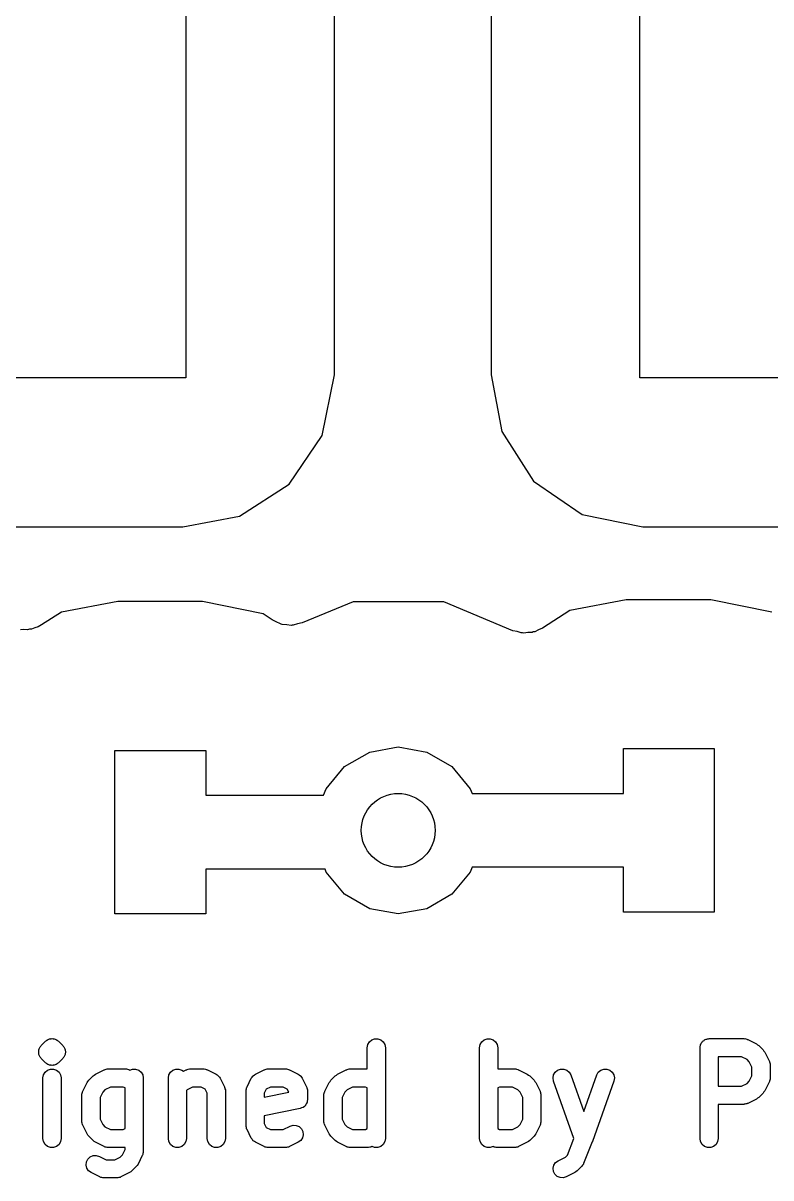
# Model space of a CAD drawing. Extents: x 91.8 to 190.7, y -114.3 to -59.5.
# Drawn here: x 112.92 to 117.04, y -88.74 to -82.39 of the extents above; entities that cross this region are included whole.
import ezdxf

# ---------------------------------------------------------------- set-up
doc = ezdxf.new("R2010")
doc.units = 0
doc.header["$MEASUREMENT"] = 0
doc.layers.add('BLACK', color=7, linetype='CONTINUOUS')

msp = doc.modelspace()

# ---------------------------------------------------------------- linework, layer by layer
at = {"layer": 'Black'}
for p, q in [((113.82, -81.84), (113.82, -84.34)), ((116.32, -84.34), (116.32, -81.84)), ((114.639, -84.3224), (114.639, -81.9887)), ((115.501, -81.9887), (115.501, -84.3236)), ((113.82, -84.34), (111.27, -84.34)), ((114.571, -84.6573), (114.639, -84.3224)), ((115.501, -84.3236), (115.56, -84.6354)), ((118.87, -84.34), (116.32, -84.34)), ((114.389, -84.9246), (114.571, -84.6573)), ((115.56, -84.6354), (115.735, -84.9087)), ((115.735, -84.9087), (116.003, -85.0913)), ((114.115, -85.1005), (114.389, -84.9246)), ((113.804, -85.1591), (114.115, -85.1005)), ((116.003, -85.0913), (116.338, -85.1591)), ((111.288, -85.1591), (113.804, -85.1591)), ((116.338, -85.1591), (118.854, -85.1591)), ((113.446, -85.5709), (113.135, -85.6295)), ((113.912, -85.5709), (113.446, -85.5709)), ((114.247, -85.6387), (113.912, -85.5709)), ((114.741, -85.5726), (114.461, -85.6884)), ((115.241, -85.573), (114.741, -85.5726)), ((115.622, -85.731), (115.241, -85.573)), ((116.246, -85.5609), (115.935, -85.6195)), ((116.712, -85.5609), (116.246, -85.5609)), ((117.047, -85.6287), (116.712, -85.5609)), ((113.135, -85.6295), (113.026, -85.6994)), ((114.295, -85.6711), (114.247, -85.6387)), ((114.318, -85.6817), (114.295, -85.6711)), ((115.935, -85.6195), (115.784, -85.7165)), ((112.929, -85.7249), (112.909, -85.7259)), ((112.948, -85.7264), (112.929, -85.7249)), ((112.959, -85.7235), (112.948, -85.7264)), ((112.97, -85.7229), (112.959, -85.7235)), ((112.988, -85.7153), (112.97, -85.7229)), ((113.007, -85.71), (112.988, -85.7153)), ((113.016, -85.7036), (113.007, -85.71)), ((113.026, -85.6994), (113.016, -85.7036)), ((114.341, -85.6935), (114.318, -85.6817)), ((114.346, -85.6942), (114.341, -85.6935)), ((114.35, -85.6962), (114.346, -85.6942)), ((114.376, -85.6982), (114.35, -85.6962)), ((114.401, -85.7015), (114.376, -85.6982)), ((114.406, -85.7005), (114.401, -85.7015)), ((114.411, -85.7008), (114.406, -85.7005)), ((114.436, -85.6939), (114.411, -85.7008)), ((114.461, -85.6884), (114.436, -85.6939)), ((115.645, -85.7361), (115.622, -85.731)), ((115.667, -85.743), (115.645, -85.7361)), ((115.674, -85.7427), (115.667, -85.743)), ((115.681, -85.7443), (115.674, -85.7427)), ((115.704, -85.7412), (115.681, -85.7443)), ((115.728, -85.7401), (115.704, -85.7412)), ((115.734, -85.7373), (115.728, -85.7401)), ((115.742, -85.7364), (115.734, -85.7373)), ((115.762, -85.7256), (115.742, -85.7364)), ((115.784, -85.7165), (115.762, -85.7256)), ((114.833, -86.3987), (114.99, -86.3711)), ((114.99, -86.3711), (115.147, -86.3987)), ((116.23, -86.6268), (116.23, -86.38)), ((116.23, -86.38), (116.73, -86.38)), ((116.73, -86.38), (116.73, -87.28)), ((113.43, -87.29), (113.43, -86.39)), ((113.43, -86.39), (113.93, -86.39)), ((113.93, -86.39), (113.93, -86.6368)), ((114.695, -86.4784), (114.833, -86.3987)), ((115.147, -86.3987), (115.285, -86.4784)), ((114.593, -86.6005), (114.695, -86.4784)), ((115.285, -86.4784), (115.387, -86.6005)), ((114.579, -86.6368), (114.593, -86.6005)), ((115.387, -86.6005), (115.397, -86.6268)), ((115.397, -86.6268), (116.23, -86.6268)), ((113.93, -86.6368), (114.579, -86.6368)), ((114.587, -87.0432), (113.93, -87.0432)), ((113.93, -87.0432), (113.93, -87.29)), ((114.593, -87.0595), (114.587, -87.0432)), ((114.695, -87.1816), (114.593, -87.0595)), ((115.387, -87.0595), (115.285, -87.1816)), ((115.397, -87.0332), (115.387, -87.0595)), ((116.23, -87.0332), (115.397, -87.0332)), ((116.23, -87.28), (116.23, -87.0332)), ((114.833, -87.2613), (114.695, -87.1816)), ((115.285, -87.1816), (115.147, -87.2613)), ((114.99, -87.2889), (114.833, -87.2613)), ((115.147, -87.2613), (114.99, -87.2889)), ((113.93, -87.29), (113.43, -87.29)), ((116.73, -87.28), (116.23, -87.28)), ((113.011, -88.0371), (113.013, -88.0331)), ((113.013, -88.0331), (113.014, -88.0289)), ((113.014, -88.0289), (113.017, -88.0253)), ((113.017, -88.0253), (113.019, -88.0213)), ((113.019, -88.0213), (113.022, -88.0182)), ((113.022, -88.0182), (113.024, -88.0146)), ((113.024, -88.0146), (113.048, -87.9908)), ((113.048, -87.9908), (113.052, -87.9883)), ((113.052, -87.9883), (113.055, -87.9852)), ((113.055, -87.9852), (113.057, -87.9843)), ((113.057, -87.9843), (113.058, -87.9829)), ((113.058, -87.9829), (113.06, -87.9821)), ((113.06, -87.9821), (113.062, -87.9809)), ((113.062, -87.9809), (113.066, -87.9797)), ((113.066, -87.9797), (113.07, -87.9779)), ((113.07, -87.9779), (113.073, -87.9777)), ((113.073, -87.9777), (113.075, -87.977)), ((113.075, -87.977), (113.077, -87.977)), ((113.077, -87.977), (113.079, -87.9764)), ((113.079, -87.9764), (113.083, -87.9768)), ((113.083, -87.9768), (113.088, -87.9764)), ((113.088, -87.9764), (113.09, -87.977)), ((113.09, -87.977), (113.092, -87.977)), ((113.092, -87.977), (113.094, -87.9777)), ((113.094, -87.9777), (113.096, -87.9779)), ((113.096, -87.9779), (113.1, -87.9797)), ((113.1, -87.9797), (113.104, -87.9809)), ((113.104, -87.9809), (113.106, -87.9821)), ((113.106, -87.9821), (113.108, -87.9829)), ((113.108, -87.9829), (113.11, -87.9843)), ((113.11, -87.9843), (113.112, -87.9852)), ((113.112, -87.9852), (113.115, -87.9883)), ((113.115, -87.9883), (113.119, -87.9908)), ((113.119, -87.9908), (113.142, -88.0146)), ((113.142, -88.0146), (113.145, -88.0182)), ((113.145, -88.0182), (113.148, -88.0213)), ((113.148, -88.0213), (113.15, -88.0253)), ((113.15, -88.0253), (113.152, -88.0289)), ((113.152, -88.0289), (113.154, -88.0331)), ((113.154, -88.0331), (113.155, -88.0371)), ((114.819, -88.0262), (114.822, -88.0091)), ((114.819, -88.1429), (114.819, -88.0262)), ((114.822, -88.0091), (114.831, -87.9941)), ((114.831, -87.9941), (114.844, -87.9829)), ((114.844, -87.9829), (114.86, -87.977)), ((114.86, -87.977), (114.878, -87.977)), ((114.878, -87.977), (114.894, -87.9829)), ((114.894, -87.9829), (114.907, -87.9941)), ((114.907, -87.9941), (114.916, -88.0091)), ((114.916, -88.0091), (114.919, -88.0262)), ((114.919, -88.0262), (114.919, -88.5262)), ((115.438, -88.0262), (115.441, -88.0091)), ((115.438, -88.5262), (115.438, -88.0262)), ((115.441, -88.0091), (115.45, -87.9941)), ((115.45, -87.9941), (115.463, -87.9829)), ((115.463, -87.9829), (115.479, -87.977)), ((115.479, -87.977), (115.497, -87.977)), ((115.497, -87.977), (115.513, -87.9829)), ((115.513, -87.9829), (115.526, -87.9941)), ((115.526, -87.9941), (115.535, -88.0091)), ((115.535, -88.0091), (115.538, -88.0262)), ((115.538, -88.0262), (115.538, -88.1429)), ((116.652, -88.0262), (116.653, -88.0219)), ((116.652, -88.5262), (116.652, -88.0262)), ((116.653, -88.0175), (116.655, -88.0134)), ((116.653, -88.0219), (116.653, -88.0175)), ((116.655, -88.0091), (116.658, -88.0053)), ((116.655, -88.0134), (116.655, -88.0091)), ((116.658, -88.0053), (116.659, -88.0012)), ((116.659, -88.0012), (116.662, -87.9978)), ((116.662, -87.9978), (116.664, -87.9941)), ((116.664, -87.9941), (116.667, -87.9912)), ((116.667, -87.9912), (116.67, -87.9879)), ((116.67, -87.9879), (116.674, -87.9857)), ((116.674, -87.9857), (116.677, -87.9829)), ((116.677, -87.9829), (116.681, -87.9814)), ((116.681, -87.9814), (116.685, -87.9792)), ((116.685, -87.9792), (116.69, -87.9784)), ((116.69, -87.9784), (116.694, -87.977)), ((116.694, -87.977), (116.698, -87.977)), ((116.698, -87.977), (116.702, -87.9762)), ((116.702, -87.9762), (116.893, -87.9762)), ((116.893, -87.9762), (116.896, -87.9767)), ((116.896, -87.9767), (116.899, -87.9765)), ((116.899, -87.9765), (116.904, -87.9782)), ((116.904, -87.9782), (116.91, -87.9792)), ((116.91, -87.9792), (116.912, -87.9806)), ((116.912, -87.9806), (116.915, -87.9815)), ((116.915, -87.9815), (116.963, -88.0053)), ((116.963, -88.0053), (116.969, -88.01)), ((116.969, -88.01), (116.976, -88.0146)), ((116.976, -88.0146), (117, -88.0385)), ((113.01, -88.0456), (113.011, -88.0414)), ((113.01, -88.05), (113.01, -88.0456)), ((113.01, -88.0544), (113.01, -88.05)), ((113.011, -88.0586), (113.01, -88.0544)), ((113.011, -88.0414), (113.011, -88.0371)), ((113.011, -88.0629), (113.011, -88.0586)), ((113.013, -88.0669), (113.011, -88.0629)), ((113.014, -88.0711), (113.013, -88.0669)), ((113.017, -88.0747), (113.014, -88.0711)), ((113.019, -88.0787), (113.017, -88.0747)), ((113.022, -88.0818), (113.019, -88.0787)), ((113.024, -88.0854), (113.022, -88.0818)), ((113.048, -88.1092), (113.024, -88.0854)), ((113.142, -88.0854), (113.119, -88.1092)), ((113.145, -88.0818), (113.142, -88.0854)), ((113.148, -88.0787), (113.145, -88.0818)), ((113.15, -88.0747), (113.148, -88.0787)), ((113.152, -88.0711), (113.15, -88.0747)), ((113.154, -88.0669), (113.152, -88.0711)), ((113.155, -88.0629), (113.154, -88.0669)), ((113.155, -88.0371), (113.156, -88.0414)), ((113.156, -88.0586), (113.155, -88.0629)), ((113.156, -88.0414), (113.157, -88.0456)), ((113.157, -88.0544), (113.156, -88.0586)), ((113.157, -88.0456), (113.157, -88.05)), ((113.157, -88.05), (113.157, -88.0544)), ((116.752, -88.0762), (116.752, -88.2381)), ((116.881, -88.0762), (116.752, -88.0762)), ((116.911, -88.0911), (116.881, -88.0762)), ((116.923, -88.1034), (116.911, -88.0911)), ((117, -88.0385), (117.004, -88.045)), ((117.004, -88.045), (117.009, -88.0514)), ((117.009, -88.0514), (117.033, -88.0991)), ((113.045, -88.1607), (113.058, -88.1496)), ((113.052, -88.1117), (113.048, -88.1092)), ((113.055, -88.1148), (113.052, -88.1117)), ((113.057, -88.1157), (113.055, -88.1148)), ((113.058, -88.1171), (113.057, -88.1157)), ((113.06, -88.1179), (113.058, -88.1171)), ((113.058, -88.1496), (113.075, -88.1436)), ((113.062, -88.1191), (113.06, -88.1179)), ((113.066, -88.1203), (113.062, -88.1191)), ((113.07, -88.1221), (113.066, -88.1203)), ((113.073, -88.1223), (113.07, -88.1221)), ((113.075, -88.123), (113.073, -88.1223)), ((113.077, -88.123), (113.075, -88.123)), ((113.075, -88.1436), (113.092, -88.1436)), ((113.079, -88.1236), (113.077, -88.123)), ((113.083, -88.1232), (113.079, -88.1236)), ((113.088, -88.1236), (113.083, -88.1232)), ((113.09, -88.123), (113.088, -88.1236)), ((113.092, -88.123), (113.09, -88.123)), ((113.094, -88.1223), (113.092, -88.123)), ((113.092, -88.1436), (113.108, -88.1496)), ((113.096, -88.1221), (113.094, -88.1223)), ((113.1, -88.1203), (113.096, -88.1221)), ((113.104, -88.1191), (113.1, -88.1203)), ((113.106, -88.1179), (113.104, -88.1191)), ((113.108, -88.1171), (113.106, -88.1179)), ((113.11, -88.1157), (113.108, -88.1171)), ((113.108, -88.1496), (113.122, -88.1607)), ((113.112, -88.1148), (113.11, -88.1157)), ((113.115, -88.1117), (113.112, -88.1148)), ((113.119, -88.1092), (113.115, -88.1117)), ((113.323, -88.1719), (113.37, -88.1481)), ((113.37, -88.1481), (113.373, -88.1473)), ((113.373, -88.1473), (113.376, -88.1459)), ((113.376, -88.1459), (113.382, -88.1449)), ((113.382, -88.1449), (113.387, -88.1432)), ((113.387, -88.1432), (113.39, -88.1434)), ((113.39, -88.1434), (113.393, -88.1429)), ((113.393, -88.1429), (113.488, -88.1429)), ((113.488, -88.1429), (113.491, -88.1434)), ((113.491, -88.1434), (113.494, -88.1432)), ((113.494, -88.1432), (113.499, -88.1449)), ((113.499, -88.1449), (113.505, -88.1459)), ((113.505, -88.1459), (113.508, -88.1473)), ((113.508, -88.1473), (113.51, -88.1481)), ((113.51, -88.1481), (113.512, -88.149)), ((113.512, -88.149), (113.527, -88.1436)), ((113.527, -88.1436), (113.544, -88.1436)), ((113.544, -88.1436), (113.561, -88.1496)), ((113.561, -88.1496), (113.574, -88.1607)), ((113.736, -88.1607), (113.749, -88.1496)), ((113.749, -88.1496), (113.765, -88.1436)), ((113.765, -88.1436), (113.782, -88.1436)), ((113.782, -88.1436), (113.799, -88.1496)), ((113.799, -88.1496), (113.807, -88.1562)), ((113.807, -88.1562), (113.823, -88.1481)), ((113.823, -88.1481), (113.826, -88.1473)), ((113.826, -88.1473), (113.828, -88.1459)), ((113.828, -88.1459), (113.834, -88.1449)), ((113.834, -88.1449), (113.84, -88.1432)), ((113.84, -88.1432), (113.842, -88.1434)), ((113.842, -88.1434), (113.845, -88.1429)), ((113.845, -88.1429), (113.917, -88.1429)), ((113.917, -88.1429), (113.92, -88.1434)), ((113.92, -88.1434), (113.922, -88.1432)), ((113.922, -88.1432), (113.928, -88.1449)), ((113.928, -88.1449), (113.934, -88.1459)), ((113.934, -88.1459), (113.936, -88.1473)), ((113.936, -88.1473), (113.939, -88.1481)), ((113.939, -88.1481), (113.987, -88.1719)), ((114.204, -88.1719), (114.251, -88.1481)), ((114.251, -88.1481), (114.254, -88.1473)), ((114.254, -88.1473), (114.257, -88.1459)), ((114.257, -88.1459), (114.262, -88.1449)), ((114.262, -88.1449), (114.268, -88.1432)), ((114.268, -88.1432), (114.271, -88.1434)), ((114.271, -88.1434), (114.274, -88.1429)), ((114.274, -88.1429), (114.369, -88.1429)), ((114.369, -88.1429), (114.372, -88.1434)), ((114.372, -88.1434), (114.375, -88.1432)), ((114.375, -88.1432), (114.38, -88.1449)), ((114.38, -88.1449), (114.386, -88.1459)), ((114.386, -88.1459), (114.389, -88.1473)), ((114.389, -88.1473), (114.391, -88.1481)), ((114.391, -88.1481), (114.439, -88.1719)), ((114.656, -88.1719), (114.704, -88.1481)), ((114.704, -88.1481), (114.707, -88.1473)), ((114.707, -88.1473), (114.709, -88.1459)), ((114.709, -88.1459), (114.715, -88.1449)), ((114.715, -88.1449), (114.72, -88.1432)), ((114.72, -88.1432), (114.723, -88.1434)), ((114.723, -88.1434), (114.726, -88.1429)), ((114.726, -88.1429), (114.819, -88.1429)), ((115.538, -88.1429), (115.631, -88.1429)), ((115.631, -88.1429), (115.634, -88.1434)), ((115.634, -88.1434), (115.637, -88.1432)), ((115.637, -88.1432), (115.642, -88.1449)), ((115.642, -88.1449), (115.648, -88.1459)), ((115.648, -88.1459), (115.651, -88.1473)), ((115.651, -88.1473), (115.653, -88.1481)), ((115.653, -88.1481), (115.701, -88.1719)), ((115.855, -88.1605), (115.868, -88.1494)), ((115.868, -88.1494), (115.884, -88.1436)), ((115.884, -88.1436), (115.902, -88.1437)), ((115.902, -88.1437), (115.918, -88.1497)), ((115.918, -88.1497), (115.931, -88.1609)), ((116.092, -88.1609), (116.106, -88.1497)), ((116.106, -88.1497), (116.122, -88.1437)), ((116.122, -88.1437), (116.139, -88.1436)), ((116.139, -88.1436), (116.156, -88.1494)), ((116.156, -88.1494), (116.169, -88.1605)), ((116.938, -88.1332), (116.923, -88.1034)), ((116.938, -88.1811), (116.938, -88.1332)), ((117.033, -88.0991), (117.034, -88.1018)), ((117.034, -88.1018), (117.035, -88.1043)), ((117.035, -88.1043), (117.036, -88.1101)), ((117.036, -88.1101), (117.038, -88.1157)), ((117.038, -88.1157), (117.038, -88.1186)), ((117.038, -88.1186), (117.038, -88.1214)), ((117.038, -88.1214), (117.038, -88.1929)), ((113.033, -88.1929), (113.036, -88.1758)), ((113.033, -88.5262), (113.033, -88.1929)), ((113.036, -88.1758), (113.045, -88.1607)), ((113.122, -88.1607), (113.13, -88.1758)), ((113.13, -88.1758), (113.133, -88.1929)), ((113.133, -88.1929), (113.133, -88.5262)), ((113.253, -88.2657), (113.277, -88.2181)), ((113.277, -88.2181), (113.281, -88.2117)), ((113.281, -88.2117), (113.286, -88.2051)), ((113.286, -88.2051), (113.31, -88.1813)), ((113.31, -88.1813), (113.316, -88.1767)), ((113.316, -88.1767), (113.323, -88.1719)), ((113.574, -88.1607), (113.583, -88.1758)), ((113.583, -88.1758), (113.586, -88.1929)), ((113.586, -88.1929), (113.586, -88.5976)), ((113.724, -88.1929), (113.727, -88.1758)), ((113.724, -88.5262), (113.724, -88.1929)), ((113.727, -88.1758), (113.736, -88.1607)), ((113.987, -88.1719), (113.993, -88.1763)), ((113.993, -88.1763), (113.999, -88.1804)), ((113.999, -88.1804), (113.999, -88.1815)), ((113.999, -88.1815), (114.001, -88.1823)), ((114.001, -88.1823), (114.005, -88.1884)), ((114.005, -88.1884), (114.009, -88.1943)), ((114.009, -88.1943), (114.033, -88.2419)), ((114.158, -88.2419), (114.181, -88.1943)), ((114.181, -88.1943), (114.186, -88.1884)), ((114.186, -88.1884), (114.19, -88.1823)), ((114.19, -88.1823), (114.191, -88.1815)), ((114.191, -88.1815), (114.192, -88.1804)), ((114.192, -88.1804), (114.198, -88.1763)), ((114.198, -88.1763), (114.204, -88.1719)), ((114.439, -88.1719), (114.445, -88.1763)), ((114.445, -88.1763), (114.451, -88.1804)), ((114.451, -88.1804), (114.452, -88.1815)), ((114.452, -88.1815), (114.453, -88.1823)), ((114.453, -88.1823), (114.457, -88.1884)), ((114.457, -88.1884), (114.461, -88.1943)), ((114.461, -88.1943), (114.485, -88.2419)), ((114.586, -88.2657), (114.61, -88.2181)), ((114.61, -88.2181), (114.615, -88.2117)), ((114.615, -88.2117), (114.619, -88.2051)), ((114.619, -88.2051), (114.643, -88.1813)), ((114.643, -88.1813), (114.65, -88.1767)), ((114.65, -88.1767), (114.656, -88.1719)), ((115.701, -88.1719), (115.707, -88.1767)), ((115.707, -88.1767), (115.714, -88.1813)), ((115.714, -88.1813), (115.738, -88.2051)), ((115.738, -88.2051), (115.742, -88.2117)), ((115.742, -88.2117), (115.747, -88.2181)), ((115.747, -88.2181), (115.771, -88.2657)), ((115.843, -88.1926), (115.846, -88.1755)), ((115.846, -88.2097), (115.843, -88.1926)), ((115.846, -88.1755), (115.855, -88.1605)), ((115.958, -88.5252), (115.846, -88.2097)), ((115.931, -88.1609), (115.94, -88.176)), ((115.94, -88.176), (116.012, -88.3775)), ((116.012, -88.3775), (116.084, -88.176)), ((116.178, -88.2097), (116.059, -88.543)), ((116.084, -88.176), (116.092, -88.1609)), ((116.169, -88.1605), (116.178, -88.1755)), ((116.178, -88.1755), (116.181, -88.1926)), ((116.181, -88.1926), (116.178, -88.2097)), ((116.881, -88.2381), (116.911, -88.2232)), ((116.911, -88.2232), (116.923, -88.2109)), ((116.923, -88.2109), (116.938, -88.1811)), ((117.033, -88.2152), (117.009, -88.2628)), ((117.034, -88.2125), (117.033, -88.2152)), ((117.035, -88.21), (117.034, -88.2125)), ((117.036, -88.2042), (117.035, -88.21)), ((117.038, -88.1986), (117.036, -88.2042)), ((117.038, -88.1929), (117.038, -88.1957)), ((117.038, -88.1957), (117.038, -88.1986)), ((113.248, -88.2824), (113.25, -88.2768)), ((113.248, -88.2853), (113.248, -88.2824)), ((113.248, -88.2881), (113.248, -88.2853)), ((113.25, -88.2768), (113.251, -88.271)), ((113.251, -88.271), (113.252, -88.2685)), ((113.252, -88.2685), (113.253, -88.2657)), ((113.363, -88.2701), (113.348, -88.2999)), ((113.375, -88.2578), (113.363, -88.2701)), ((113.405, -88.2429), (113.375, -88.2578)), ((113.476, -88.2429), (113.405, -88.2429)), ((113.486, -88.2476), (113.476, -88.2429)), ((113.486, -88.4715), (113.486, -88.2476)), ((113.827, -88.2578), (113.824, -88.2612)), ((113.824, -88.2612), (113.824, -88.5262)), ((113.857, -88.2429), (113.827, -88.2578)), ((113.905, -88.2429), (113.857, -88.2429)), ((113.927, -88.2539), (113.905, -88.2429)), ((113.938, -88.2761), (113.927, -88.2539)), ((113.938, -88.5262), (113.938, -88.2761)), ((114.033, -88.2419), (114.034, -88.2447)), ((114.034, -88.2447), (114.035, -88.2472)), ((114.035, -88.2472), (114.036, -88.253)), ((114.036, -88.253), (114.038, -88.2586)), ((114.038, -88.2586), (114.038, -88.2614)), ((114.038, -88.2614), (114.038, -88.2643)), ((114.038, -88.2643), (114.038, -88.5262)), ((114.152, -88.2643), (114.153, -88.2614)), ((114.152, -88.4548), (114.152, -88.2643)), ((114.153, -88.2586), (114.154, -88.253)), ((114.153, -88.2614), (114.153, -88.2586)), ((114.154, -88.253), (114.155, -88.2472)), ((114.155, -88.2472), (114.157, -88.2447)), ((114.157, -88.2447), (114.158, -88.2419)), ((114.263, -88.2539), (114.252, -88.2761)), ((114.252, -88.2985), (114.388, -88.2714)), ((114.252, -88.2761), (114.252, -88.2985)), ((114.286, -88.2429), (114.263, -88.2539)), ((114.357, -88.2429), (114.286, -88.2429)), ((114.379, -88.2539), (114.357, -88.2429)), ((114.388, -88.2714), (114.379, -88.2539)), ((114.485, -88.2419), (114.486, -88.2447)), ((114.486, -88.2447), (114.487, -88.2472)), ((114.487, -88.2472), (114.488, -88.253)), ((114.488, -88.253), (114.49, -88.2586)), ((114.49, -88.2586), (114.49, -88.2614)), ((114.49, -88.2614), (114.49, -88.2643)), ((114.49, -88.2643), (114.49, -88.3119)), ((114.581, -88.2824), (114.583, -88.2768)), ((114.581, -88.2853), (114.581, -88.2824)), ((114.581, -88.2881), (114.581, -88.2853)), ((114.583, -88.2768), (114.584, -88.271)), ((114.584, -88.271), (114.585, -88.2685)), ((114.585, -88.2685), (114.586, -88.2657)), ((114.696, -88.2701), (114.681, -88.2999)), ((114.708, -88.2578), (114.696, -88.2701)), ((114.738, -88.2429), (114.708, -88.2578)), ((114.81, -88.2429), (114.738, -88.2429)), ((114.819, -88.2476), (114.81, -88.2429)), ((114.819, -88.4715), (114.819, -88.2476)), ((115.548, -88.2429), (115.538, -88.2476)), ((115.538, -88.2476), (115.538, -88.4715)), ((115.619, -88.2429), (115.548, -88.2429)), ((115.649, -88.2578), (115.619, -88.2429)), ((115.661, -88.2701), (115.649, -88.2578)), ((115.676, -88.2999), (115.661, -88.2701)), ((115.771, -88.2657), (115.772, -88.2685)), ((115.772, -88.2685), (115.773, -88.271)), ((115.773, -88.271), (115.774, -88.2768)), ((115.774, -88.2768), (115.776, -88.2824)), ((115.776, -88.2824), (115.776, -88.2853)), ((115.776, -88.2853), (115.776, -88.2881)), ((116.752, -88.2381), (116.881, -88.2381)), ((117, -88.2758), (116.976, -88.2996)), ((117.004, -88.2693), (117, -88.2758)), ((117.009, -88.2628), (117.004, -88.2693)), ((113.248, -88.431), (113.248, -88.2881)), ((113.348, -88.2999), (113.348, -88.4191)), ((114.473, -88.3493), (114.466, -88.3546)), ((114.479, -88.344), (114.473, -88.3493)), ((114.48, -88.3432), (114.479, -88.3435)), ((114.479, -88.3435), (114.479, -88.344)), ((114.483, -88.3361), (114.48, -88.3432)), ((114.487, -88.329), (114.483, -88.3361)), ((114.488, -88.3284), (114.487, -88.329)), ((114.489, -88.3199), (114.488, -88.3279)), ((114.488, -88.3279), (114.488, -88.3284)), ((114.49, -88.3119), (114.489, -88.3199)), ((114.581, -88.431), (114.581, -88.2881)), ((114.681, -88.2999), (114.681, -88.4191)), ((115.676, -88.4191), (115.676, -88.2999)), ((115.776, -88.2881), (115.776, -88.431)), ((116.893, -88.3381), (116.752, -88.3381)), ((116.752, -88.3381), (116.752, -88.5262)), ((116.896, -88.3376), (116.893, -88.3381)), ((116.899, -88.3378), (116.896, -88.3376)), ((116.904, -88.3361), (116.899, -88.3378)), ((116.91, -88.3351), (116.904, -88.3361)), ((116.912, -88.3336), (116.91, -88.3351)), ((116.915, -88.3328), (116.912, -88.3336)), ((116.963, -88.309), (116.915, -88.3328)), ((116.969, -88.3042), (116.963, -88.309)), ((116.976, -88.2996), (116.969, -88.3042)), ((114.45, -88.3609), (114.252, -88.4005)), ((114.252, -88.4005), (114.252, -88.443)), ((114.458, -88.358), (114.45, -88.3609)), ((114.465, -88.3552), (114.458, -88.358)), ((114.466, -88.3548), (114.465, -88.3552)), ((114.466, -88.3546), (114.466, -88.3548)), ((113.248, -88.4338), (113.248, -88.431)), ((113.248, -88.4367), (113.248, -88.4338)), ((113.25, -88.4423), (113.248, -88.4367)), ((113.251, -88.4481), (113.25, -88.4423)), ((113.252, -88.4506), (113.251, -88.4481)), ((113.253, -88.4533), (113.252, -88.4506)), ((113.277, -88.5009), (113.253, -88.4533)), ((113.348, -88.4191), (113.363, -88.449)), ((113.363, -88.449), (113.375, -88.4613)), ((113.375, -88.4613), (113.405, -88.4762)), ((113.405, -88.4762), (113.476, -88.4762)), ((113.476, -88.4762), (113.486, -88.4715)), ((114.153, -88.4576), (114.152, -88.4548)), ((114.153, -88.4605), (114.153, -88.4576)), ((114.154, -88.4661), (114.153, -88.4605)), ((114.155, -88.4719), (114.154, -88.4661)), ((114.157, -88.4744), (114.155, -88.4719)), ((114.158, -88.4771), (114.157, -88.4744)), ((114.181, -88.5247), (114.158, -88.4771)), ((114.252, -88.443), (114.263, -88.4651)), ((114.263, -88.4651), (114.286, -88.4762)), ((114.286, -88.4762), (114.357, -88.4762)), ((114.357, -88.4762), (114.394, -88.4577)), ((114.394, -88.4577), (114.411, -88.4527)), ((114.411, -88.4527), (114.428, -88.4537)), ((114.428, -88.4537), (114.444, -88.4607)), ((114.444, -88.4607), (114.457, -88.4726)), ((114.457, -88.4726), (114.465, -88.4881)), ((114.581, -88.4338), (114.581, -88.431)), ((114.581, -88.4367), (114.581, -88.4338)), ((114.583, -88.4423), (114.581, -88.4367)), ((114.584, -88.4481), (114.583, -88.4423)), ((114.585, -88.4506), (114.584, -88.4481)), ((114.586, -88.4533), (114.585, -88.4506)), ((114.61, -88.5009), (114.586, -88.4533)), ((114.681, -88.4191), (114.696, -88.449)), ((114.696, -88.449), (114.708, -88.4613)), ((114.708, -88.4613), (114.738, -88.4762)), ((114.738, -88.4762), (114.81, -88.4762)), ((114.81, -88.4762), (114.819, -88.4715)), ((115.538, -88.4715), (115.548, -88.4762)), ((115.548, -88.4762), (115.619, -88.4762)), ((115.619, -88.4762), (115.649, -88.4613)), ((115.649, -88.4613), (115.661, -88.449)), ((115.661, -88.449), (115.676, -88.4191)), ((115.771, -88.4533), (115.747, -88.5009)), ((115.772, -88.4506), (115.771, -88.4533)), ((115.773, -88.4481), (115.772, -88.4506)), ((115.774, -88.4423), (115.773, -88.4481)), ((115.776, -88.4367), (115.774, -88.4423)), ((115.776, -88.431), (115.776, -88.4338)), ((115.776, -88.4338), (115.776, -88.4367)), ((113.036, -88.5433), (113.033, -88.5262)), ((113.133, -88.5262), (113.13, -88.5433)), ((113.281, -88.5074), (113.277, -88.5009)), ((113.286, -88.5139), (113.281, -88.5074)), ((113.31, -88.5377), (113.286, -88.5139)), ((113.316, -88.5423), (113.31, -88.5377)), ((113.727, -88.5433), (113.724, -88.5262)), ((113.824, -88.5262), (113.821, -88.5433)), ((113.941, -88.5433), (113.938, -88.5262)), ((114.038, -88.5262), (114.035, -88.5433)), ((114.186, -88.5306), (114.181, -88.5247)), ((114.19, -88.5368), (114.186, -88.5306)), ((114.191, -88.5376), (114.19, -88.5368)), ((114.192, -88.5387), (114.191, -88.5376)), ((114.198, -88.5427), (114.192, -88.5387)), ((114.453, -88.5368), (114.439, -88.5471)), ((114.463, -88.5223), (114.453, -88.5368)), ((114.467, -88.5054), (114.463, -88.5223)), ((114.465, -88.4881), (114.467, -88.5054)), ((114.615, -88.5074), (114.61, -88.5009)), ((114.619, -88.5139), (114.615, -88.5074)), ((114.643, -88.5377), (114.619, -88.5139)), ((114.65, -88.5423), (114.643, -88.5377)), ((114.919, -88.5262), (114.916, -88.5433)), ((115.441, -88.5433), (115.438, -88.5262)), ((115.714, -88.5377), (115.707, -88.5423)), ((115.738, -88.5139), (115.714, -88.5377)), ((115.742, -88.5074), (115.738, -88.5139)), ((115.747, -88.5009), (115.742, -88.5074)), ((115.922, -88.6171), (115.958, -88.5252)), ((116.655, -88.5433), (116.652, -88.5262)), ((116.752, -88.5262), (116.749, -88.5433)), ((113.045, -88.5583), (113.036, -88.5433)), ((113.058, -88.5695), (113.045, -88.5583)), ((113.075, -88.5754), (113.058, -88.5695)), ((113.092, -88.5754), (113.075, -88.5754)), ((113.108, -88.5695), (113.092, -88.5754)), ((113.122, -88.5583), (113.108, -88.5695)), ((113.13, -88.5433), (113.122, -88.5583)), ((113.323, -88.5471), (113.316, -88.5423)), ((113.37, -88.5709), (113.323, -88.5471)), ((113.373, -88.5717), (113.37, -88.5709)), ((113.376, -88.5732), (113.373, -88.5717)), ((113.382, -88.5742), (113.376, -88.5732)), ((113.387, -88.5759), (113.382, -88.5742)), ((113.39, -88.5757), (113.387, -88.5759)), ((113.393, -88.5762), (113.39, -88.5757)), ((113.486, -88.5762), (113.393, -88.5762)), ((113.471, -88.6156), (113.486, -88.5858)), ((113.486, -88.5858), (113.486, -88.5762)), ((113.585, -88.6033), (113.584, -88.6089)), ((113.586, -88.5976), (113.585, -88.6005)), ((113.585, -88.6005), (113.585, -88.6033)), ((113.736, -88.5583), (113.727, -88.5433)), ((113.749, -88.5695), (113.736, -88.5583)), ((113.765, -88.5754), (113.749, -88.5695)), ((113.782, -88.5754), (113.765, -88.5754)), ((113.799, -88.5695), (113.782, -88.5754)), ((113.812, -88.5583), (113.799, -88.5695)), ((113.821, -88.5433), (113.812, -88.5583)), ((113.95, -88.5583), (113.941, -88.5433)), ((113.963, -88.5695), (113.95, -88.5583)), ((113.979, -88.5754), (113.963, -88.5695)), ((113.997, -88.5754), (113.979, -88.5754)), ((114.013, -88.5695), (113.997, -88.5754)), ((114.026, -88.5583), (114.013, -88.5695)), ((114.035, -88.5433), (114.026, -88.5583)), ((114.204, -88.5471), (114.198, -88.5427)), ((114.251, -88.5709), (114.204, -88.5471)), ((114.254, -88.5717), (114.251, -88.5709)), ((114.257, -88.5732), (114.254, -88.5717)), ((114.262, -88.5742), (114.257, -88.5732)), ((114.268, -88.5759), (114.262, -88.5742)), ((114.271, -88.5757), (114.268, -88.5759)), ((114.274, -88.5762), (114.271, -88.5757)), ((114.369, -88.5762), (114.274, -88.5762)), ((114.372, -88.5757), (114.369, -88.5762)), ((114.375, -88.5759), (114.372, -88.5757)), ((114.38, -88.5742), (114.375, -88.5759)), ((114.386, -88.5732), (114.38, -88.5742)), ((114.389, -88.5717), (114.386, -88.5732)), ((114.391, -88.5709), (114.389, -88.5717)), ((114.439, -88.5471), (114.391, -88.5709)), ((114.656, -88.5471), (114.65, -88.5423)), ((114.704, -88.5709), (114.656, -88.5471)), ((114.707, -88.5717), (114.704, -88.5709)), ((114.709, -88.5732), (114.707, -88.5717)), ((114.715, -88.5742), (114.709, -88.5732)), ((114.72, -88.5759), (114.715, -88.5742)), ((114.723, -88.5757), (114.72, -88.5759)), ((114.726, -88.5762), (114.723, -88.5757)), ((114.821, -88.5762), (114.726, -88.5762)), ((114.824, -88.5757), (114.821, -88.5762)), ((114.827, -88.5759), (114.824, -88.5757)), ((114.833, -88.5742), (114.827, -88.5759)), ((114.839, -88.5732), (114.833, -88.5742)), ((114.841, -88.5717), (114.839, -88.5732)), ((114.844, -88.5709), (114.841, -88.5717)), ((114.846, -88.57), (114.844, -88.5709)), ((114.86, -88.5754), (114.846, -88.57)), ((114.878, -88.5754), (114.86, -88.5754)), ((114.894, -88.5695), (114.878, -88.5754)), ((114.907, -88.5583), (114.894, -88.5695)), ((114.916, -88.5433), (114.907, -88.5583)), ((115.45, -88.5583), (115.441, -88.5433)), ((115.463, -88.5695), (115.45, -88.5583)), ((115.479, -88.5754), (115.463, -88.5695)), ((115.497, -88.5754), (115.479, -88.5754)), ((115.512, -88.57), (115.497, -88.5754)), ((115.513, -88.5709), (115.512, -88.57)), ((115.516, -88.5717), (115.513, -88.5709)), ((115.519, -88.5732), (115.516, -88.5717)), ((115.524, -88.5742), (115.519, -88.5732)), ((115.53, -88.5759), (115.524, -88.5742)), ((115.533, -88.5757), (115.53, -88.5759)), ((115.536, -88.5762), (115.533, -88.5757)), ((115.631, -88.5762), (115.536, -88.5762)), ((115.634, -88.5757), (115.631, -88.5762)), ((115.637, -88.5759), (115.634, -88.5757)), ((115.642, -88.5742), (115.637, -88.5759)), ((115.648, -88.5732), (115.642, -88.5742)), ((115.651, -88.5717), (115.648, -88.5732)), ((115.653, -88.5709), (115.651, -88.5717)), ((115.701, -88.5471), (115.653, -88.5709)), ((115.707, -88.5423), (115.701, -88.5471)), ((116.058, -88.5448), (116.011, -88.6638)), ((116.059, -88.5436), (116.058, -88.5441)), ((116.058, -88.5441), (116.058, -88.5448)), ((116.059, -88.543), (116.059, -88.5433)), ((116.059, -88.5433), (116.059, -88.5436)), ((116.664, -88.5583), (116.655, -88.5433)), ((116.677, -88.5695), (116.664, -88.5583)), ((116.694, -88.5754), (116.677, -88.5695)), ((116.711, -88.5754), (116.694, -88.5754)), ((116.727, -88.5695), (116.711, -88.5754)), ((116.741, -88.5583), (116.727, -88.5695)), ((116.749, -88.5433), (116.741, -88.5583)), ((113.272, -88.672), (113.274, -88.6548)), ((113.274, -88.6548), (113.281, -88.6393)), ((113.281, -88.6393), (113.294, -88.6273)), ((113.294, -88.6273), (113.31, -88.6204)), ((113.31, -88.6204), (113.327, -88.6194)), ((113.327, -88.6194), (113.344, -88.6243)), ((113.344, -88.6243), (113.381, -88.6429)), ((113.381, -88.6429), (113.429, -88.6429)), ((113.429, -88.6429), (113.458, -88.628)), ((113.458, -88.628), (113.471, -88.6156)), ((113.557, -88.6676), (113.552, -88.674)), ((113.58, -88.62), (113.557, -88.6676)), ((113.581, -88.6172), (113.58, -88.62)), ((113.583, -88.6147), (113.581, -88.6172)), ((113.584, -88.6089), (113.583, -88.6147)), ((115.847, -88.673), (115.857, -88.6585)), ((115.857, -88.6585), (115.87, -88.6481)), ((115.87, -88.6481), (115.911, -88.628)), ((115.911, -88.628), (115.922, -88.6171)), ((116.01, -88.6664), (116.005, -88.6724)), ((116.011, -88.6638), (116.01, -88.665)), ((116.01, -88.665), (116.01, -88.6664)), ((113.276, -88.6889), (113.272, -88.672)), ((113.285, -88.7034), (113.276, -88.6889)), ((113.299, -88.7138), (113.285, -88.7034)), ((113.347, -88.7376), (113.299, -88.7138)), ((113.51, -88.7138), (113.463, -88.7376)), ((113.517, -88.709), (113.51, -88.7138)), ((113.523, -88.7044), (113.517, -88.709)), ((113.547, -88.6806), (113.523, -88.7044)), ((113.552, -88.674), (113.547, -88.6806)), ((115.843, -88.6899), (115.847, -88.673)), ((115.845, -88.7071), (115.843, -88.6899)), ((115.853, -88.7226), (115.845, -88.7071)), ((115.865, -88.7346), (115.853, -88.7226)), ((115.963, -88.7138), (115.915, -88.7376)), ((115.969, -88.709), (115.963, -88.7138)), ((115.976, -88.7044), (115.969, -88.709)), ((116, -88.6806), (115.976, -88.7044)), ((116.002, -88.6786), (116, -88.6794)), ((116, -88.6794), (116, -88.6806)), ((116.005, -88.6724), (116.002, -88.6786)), ((113.349, -88.7384), (113.347, -88.7376)), ((113.352, -88.7398), (113.349, -88.7384)), ((113.358, -88.7409), (113.352, -88.7398)), ((113.363, -88.7425), (113.358, -88.7409)), ((113.366, -88.7424), (113.363, -88.7425)), ((113.369, -88.7429), (113.366, -88.7424)), ((113.44, -88.7429), (113.369, -88.7429)), ((113.443, -88.7424), (113.44, -88.7429)), ((113.446, -88.7425), (113.443, -88.7424)), ((113.452, -88.7409), (113.446, -88.7425)), ((113.458, -88.7398), (113.452, -88.7409)), ((113.46, -88.7384), (113.458, -88.7398)), ((113.463, -88.7376), (113.46, -88.7384)), ((115.881, -88.7415), (115.865, -88.7346)), ((115.899, -88.7425), (115.881, -88.7415)), ((115.915, -88.7376), (115.899, -88.7425))]:
    msp.add_line(p, q, dxfattribs=at)
msp.add_circle((114.99, -86.83), 0.2032, dxfattribs=at)

doc.saveas('drawing.dxf')
